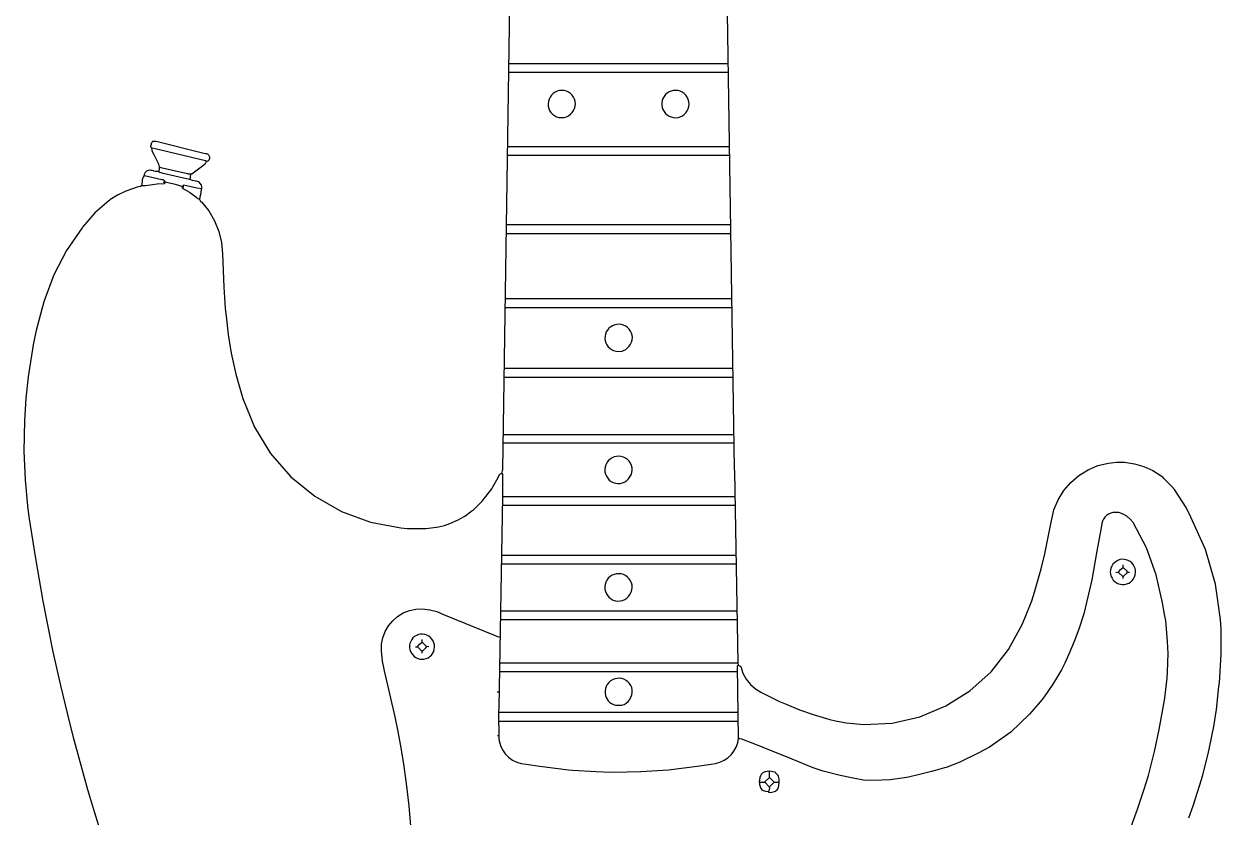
# Model space of a CAD drawing. Extents: x -68 to 722, y 3924 to 4942.
# Drawn here: x -3.9 to 274.7, y 4247.6 to 4432.2 of the extents above; entities that cross this region are included whole.
import ezdxf

# ---------------------------------------------------------------- set-up
doc = ezdxf.new("R2010")
doc.units = 0
doc.layers.get('0').update_dxf_attribs({"linetype": 'CONTINUOUS'})

msp = doc.modelspace()

# ---------------------------------------------------------------- linework, layer by layer
at = {"color": 7, "linetype": 'CONTINUOUS'}
for p, q in [((108.875952, 4420.948098), (160.044318, 4420.948098)), ((108.96327, 4422.956405), (160.044318, 4422.956405)), ((108.613998, 4403.659196), (160.306272, 4403.659196)), ((108.613998, 4401.650889), (160.39359, 4401.650889)), ((34.830262, 4395.97524), (35.004898, 4397.285005)), ((108.352044, 4385.497117), (160.568226, 4385.497117)), ((108.352044, 4383.401493), (160.655544, 4383.401493)), ((108.09009, 4368.295533), (160.83018, 4368.295533)), ((108.09009, 4366.199908), (160.917498, 4366.199908)), ((107.915453, 4352.054443), (161.092134, 4352.054443)), ((107.828135, 4349.958819), (161.092134, 4349.958819)), ((107.653499, 4336.68653), (161.354088, 4336.68653)), ((107.653499, 4334.678223), (161.354088, 4334.678223)), ((107.478863, 4322.191794), (161.703361, 4322.191794)), ((107.391545, 4320.183487), (161.703361, 4320.183487)), ((248.060764, 4317.802), (247.668131, 4317.409114)), ((248.513051, 4318.124424), (248.060764, 4317.802)), ((249.012495, 4318.367479), (248.513051, 4318.124424)), ((249.5453, 4318.524451), (249.012495, 4318.367479)), ((250.942388, 4318.524451), (249.5453, 4318.524451)), ((251.904689, 4318.147386), (250.942388, 4318.524451)), ((252.790943, 4317.61564), (251.904689, 4318.147386)), ((253.576502, 4316.944004), (252.790943, 4317.61564)), ((246.880441, 4315.372632), (245.66087, 4308.664625)), ((246.946636, 4315.924118), (246.880441, 4315.372632)), ((247.103265, 4316.457022), (246.946636, 4315.924118)), ((247.345998, 4316.956621), (247.103265, 4316.457022)), ((247.668131, 4317.409114), (247.345998, 4316.956621)), ((254.239517, 4316.151156), (253.576502, 4316.944004)), ((257.322329, 4310.272682), (254.239517, 4316.151156)), ((259.55605, 4304.022031), (257.322329, 4310.272682)), ((107.216909, 4308.570235), (161.877997, 4308.570235)), ((107.216909, 4306.561928), (161.965315, 4306.561928)), ((245.66087, 4308.664625), (244.598995, 4302.799584)), ((251.902887, 4303.156538), (251.902887, 4303.680444)), ((252.863385, 4304.640939), (253.387293, 4304.640939)), ((261.102103, 4297.488573), (259.55605, 4304.022031)), ((244.598995, 4302.799584), (243.402214, 4297.57589)), ((84.41418, 4295.126684), (85.839842, 4295.705279)), ((85.839842, 4295.705279), (87.341359, 4296.041031)), ((87.341359, 4296.041031), (88.877678, 4296.124758)), ((88.877678, 4296.124758), (90.565746, 4295.896018)), ((90.565746, 4295.896018), (92.211175, 4295.455048)), ((92.211175, 4295.455048), (93.787396, 4294.808967)), ((107.042273, 4295.647217), (162.139951, 4295.647217)), ((243.402214, 4297.57589), (242.760689, 4294.939944)), ((261.647142, 4294.418832), (261.102103, 4297.488573)), ((80.965467, 4292.122475), (81.943212, 4293.310452)), ((81.943212, 4293.310452), (83.103357, 4294.321066)), ((83.103357, 4294.321066), (84.41418, 4295.126684)), ((93.787396, 4294.808967), (105.811089, 4289.858055)), ((107.042273, 4293.63891), (162.139951, 4293.63891)), ((242.760689, 4294.939944), (241.573163, 4291.377382)), ((261.812261, 4293.38403), (261.647142, 4294.418832)), ((262.25147, 4288.485857), (261.812261, 4293.38403)), ((79.658398, 4289.348323), (80.196857, 4290.789617)), ((80.196857, 4290.789617), (80.965467, 4292.122475)), ((105.811089, 4289.858055), (106.281039, 4289.680938)), ((106.281039, 4289.680938), (106.774381, 4289.586933)), ((106.774381, 4289.586933), (106.867637, 4289.534979)), ((241.573163, 4291.377382), (240.49042, 4288.478435)), ((79.324125, 4286.299946), (79.364811, 4287.838)), ((79.364811, 4287.838), (79.658398, 4289.348323)), ((240.49042, 4288.478435), (239.294163, 4285.535829)), ((262.38105, 4285.693001), (262.25147, 4288.485857)), ((79.575426, 4283.950926), (79.324125, 4286.299946)), ((88.792805, 4285.780319), (88.792805, 4286.304225)), ((239.294163, 4285.535829), (238.333665, 4283.440205)), ((262.251558, 4281.415831), (262.38105, 4285.693001)), ((79.852748, 4282.455523), (79.575426, 4283.950926)), ((80.027384, 4281.669664), (79.852748, 4282.455523)), ((82.559607, 4270.929588), (80.027384, 4281.669664)), ((106.780319, 4283.510059), (162.314587, 4283.510059)), ((106.780319, 4281.501752), (162.139951, 4281.501752)), ((237.530339, 4281.920877), (236.412668, 4279.947497)), ((238.333665, 4283.440205), (237.530339, 4281.920877)), ((262.158477, 4279.926453), (262.251558, 4281.415831)), ((235.552585, 4278.55478), (233.500611, 4275.629637)), ((236.412668, 4279.947497), (235.552585, 4278.55478)), ((261.71918, 4275.995499), (262.158477, 4279.926453)), ((106.256411, 4276.786597), (106.693001, 4276.786597)), ((261.552751, 4274.87268), (261.71918, 4275.995499)), ((233.059655, 4275.031511), (230.662775, 4272.180589)), ((233.500611, 4275.629637), (233.059655, 4275.031511)), ((260.319035, 4268.048105), (261.552751, 4274.87268)), ((83.249769, 4267.522539), (82.559607, 4270.929588)), ((106.605683, 4272.071442), (162.314587, 4272.071442)), ((230.138867, 4271.569365), (225.740779, 4267.434166)), ((230.662775, 4272.180589), (230.138867, 4271.569365)), ((83.953639, 4263.771022), (83.249769, 4267.522539)), ((106.605683, 4269.975817), (162.314587, 4269.975817)), ((225.740779, 4267.434166), (220.835131, 4263.91597)), ((259.271219, 4263.245632), (260.319035, 4268.048105)), ((106.343729, 4266.657745), (106.605683, 4266.657745)), ((162.570681, 4265.898637), (162.489223, 4265.959204)), ((162.660744, 4265.851815), (162.570681, 4265.898637)), ((162.757115, 4265.819932), (162.660744, 4265.851815)), ((163.181829, 4265.749205), (162.757115, 4265.819932)), ((167.998991, 4263.889774), (163.181829, 4265.749205)), ((84.556658, 4259.941356), (83.953639, 4263.771022)), ((168.156163, 4263.837384), (167.998991, 4263.889774)), ((174.905847, 4261.10434), (168.156163, 4263.837384)), ((218.21559, 4262.518887), (214.260083, 4260.571702)), ((220.835131, 4263.91597), (218.21559, 4262.518887)), ((257.77939, 4257.306021), (259.271219, 4263.245632)), ((85.175131, 4255.476366), (84.556658, 4259.941356)), ((179.765095, 4259.109131), (174.905847, 4261.10434)), ((179.986835, 4258.991292), (179.765095, 4259.109131)), ((180.223092, 4258.90622), (179.986835, 4258.991292)), ((210.347188, 4259.117601), (207.625921, 4258.308864)), ((210.697508, 4259.209546), (210.347188, 4259.117601)), ((213.928275, 4260.440726), (210.697508, 4259.209546)), ((214.260083, 4260.571702), (213.928275, 4260.440726)), ((180.469053, 4258.855648), (180.223092, 4258.90622)), ((182.127048, 4258.336369), (180.469053, 4258.855648)), ((186.057407, 4257.283929), (182.127048, 4258.336369)), ((188.69057, 4256.738892), (186.057407, 4257.283929)), ((191.915399, 4256.179623), (188.69057, 4256.738892)), ((195.759226, 4256.22529), (191.915399, 4256.179623)), ((197.676556, 4256.308591), (195.759226, 4256.22529)), ((201.004857, 4256.748847), (197.676556, 4256.308591)), ((201.94859, 4256.920164), (201.004857, 4256.748847)), ((204.49688, 4257.545882), (201.94859, 4256.920164)), ((207.625921, 4258.308864), (204.49688, 4257.545882)), ((256.731574, 4253.900631), (257.77939, 4257.306021)), ((85.774308, 4250.246735), (85.175131, 4255.476366)), ((170.697118, 4255.743034), (171.91957, 4255.743034)), ((255.282094, 4249.464892), (256.731574, 4253.900631)), ((86.132661, 4245.524158), (85.774308, 4250.246735)), ((253.79306, 4245.447231), (255.282094, 4249.464892))]:
    msp.add_line(p, q, dxfattribs=at)
for points in [[(110.141365, 4503.89929), (107.513791, 4328.461204), (107.425163, 4328.209991), (107.304227, 4327.605491), (107.391545, 4327.605491), (107.478863, 4327.518173), (107.478863, 4322.191794), (106.65039, 4273.207619), (106.605683, 4272.071442), (106.655367, 4265.954488), (106.730635, 4265.352695), (107.020715, 4264.276287), (107.48929, 4263.264735), (108.122761, 4262.347393), (108.902747, 4261.550883), (109.80661, 4260.898321), (110.80812, 4260.408644), (111.878214, 4260.096062), (112.985837, 4259.969647), (116.204729, 4259.462331), (122.850155, 4258.664247), (123.804017, 4258.584788), (129.309506, 4258.230453), (132.626456, 4258.100612), (136.469585, 4258.145406), (139.698082, 4258.230453), (146.157695, 4258.664597), (152.802859, 4259.462331), (156.022449, 4259.970957), (157.070273, 4260.103192), (158.084774, 4260.396801), (159.041258, 4260.844636), (159.916442, 4261.435796), (160.689022, 4262.155891), (161.340191, 4262.987392), (161.854098, 4263.910058), (162.218234, 4264.90143), (162.423734, 4265.937374), (162.180554, 4282.721493), (162.192526, 4282.771806), (162.212089, 4282.819681), (162.238777, 4282.86398), (162.271957, 4282.903652), (162.31084, 4282.937753), (162.354501, 4282.965473), (162.401905, 4282.986153), (162.356237, 4283.511892), (161.565398, 4328.047318), (161.48393, 4328.654351), (159.56337, 4455.089925)], [(121.886338, 4410.382658), (122.407117, 4410.56023), (122.892381, 4410.819576), (123.329391, 4411.153886), (123.706674, 4411.554383), (124.014325, 4412.010553), (124.244267, 4412.51042), (124.390462, 4413.04086), (124.449073, 4413.587947), (124.418561, 4414.137319), (124.268191, 4414.66419), (124.029606, 4415.157427), (123.709889, 4415.602385), (123.318533, 4415.985851), (122.867158, 4416.296443), (122.369165, 4416.524937), (121.839339, 4416.66455), (121.293411, 4416.711136), (120.74759, 4416.663313), (120.218082, 4416.5225), (119.720608, 4416.292879), (119.269937, 4415.981266), (118.879451, 4415.596913), (118.560743, 4415.151233), (118.323276, 4414.657457), (118.1741, 4414.130246), (118.10804, 4413.5898), (118.1367, 4413.046087), (118.259211, 4412.515582), (118.471861, 4412.014358), (118.768207, 4411.557603), (119.139268, 4411.159156), (119.573803, 4410.831091), (120.058644, 4410.583349), (120.5791, 4410.423435), (121.886338, 4410.382658)], [(148.343702, 4410.382658), (148.870729, 4410.537697), (149.363406, 4410.780728), (149.807167, 4411.104564), (150.188894, 4411.499631), (150.4973, 4411.954251), (150.723267, 4412.454982), (150.860116, 4412.987021), (150.9038, 4413.534638), (150.853027, 4414.081643), (150.7093, 4414.611864), (150.476866, 4415.109627), (150.162598, 4415.560214), (149.775787, 4415.950305), (149.327869, 4416.268367), (148.832086, 4416.504996), (148.303095, 4416.653197), (147.756536, 4416.708588), (147.208567, 4416.669532), (146.777915, 4416.54685), (146.281408, 4416.348482), (145.825729, 4416.068792), (145.424079, 4415.715882), (145.088091, 4415.299973), (144.827497, 4414.833113), (144.649845, 4414.328824), (144.560281, 4413.801713), (144.561399, 4413.267049), (144.653167, 4412.740317), (144.832926, 4412.236776), (145.095471, 4411.771009), (145.435736, 4411.364222), (145.835339, 4411.015546), (146.284477, 4410.733532), (146.772138, 4410.525098), (147.28636, 4410.395354), (147.814532, 4410.347483), (148.343702, 4410.382658)], [(38.584937, 4400.253806), (38.69617, 4400.245098), (38.807329, 4400.254695), (38.915423, 4400.282341), (39.017541, 4400.327291), (39.110934, 4400.388334), (39.193088, 4400.463827), (39.261792, 4400.551738), (39.315195, 4400.6497), (39.351859, 4400.755077), (39.370799, 4400.86503), (39.386849, 4401.017754), (39.37761, 4401.17104), (39.343334, 4401.32073), (39.28495, 4401.462763), (39.204042, 4401.593285), (39.102806, 4401.708755), (38.983987, 4401.80604), (38.850811, 4401.882501), (38.70689, 4401.936063), (38.556128, 4401.965272), (38.402617, 4401.969337), (37.71848, 4402.121095), (26.884321, 4404.794326), (26.098458, 4404.794326), (26.019872, 4404.689545), (25.934724, 4404.618821), (25.861206, 4404.536075), (25.800995, 4404.443195), (25.755468, 4404.342303), (25.725663, 4404.235703), (25.712261, 4404.125829), (25.715569, 4404.01519), (25.672031, 4403.947732), (25.640172, 4403.874036), (25.620858, 4403.796106), (25.614616, 4403.716061), (25.621614, 4403.636078), (25.641662, 4403.558334), (25.674215, 4403.484941), (25.718388, 4403.417897), (25.772979, 4403.359025), (25.836504, 4403.309925), (26.355173, 4403.273252), (38.392226, 4400.383298), (38.584937, 4400.253806)], [(32.909265, 4394.316204), (32.937653, 4394.186954), (32.987256, 4394.064271), (33.056677, 4393.951611), (33.143959, 4393.852147), (33.246646, 4393.768679), (33.361845, 4393.703558), (33.486312, 4393.658618), (33.616541, 4393.635126), (34.677455, 4393.028268), (36.401986, 4391.783991), (36.489304, 4391.609355), (36.742526, 4391.495842), (37.10053, 4391.43472), (37.244343, 4392.228263), (37.30599, 4392.474848), (37.488135, 4393.613384), (37.545559, 4393.865891), (37.559279, 4394.124482), (37.528898, 4394.381648), (37.455297, 4394.629924), (37.340614, 4394.862099), (37.188178, 4395.071434), (37.002415, 4395.25185), (36.788719, 4395.398109), (36.553294, 4395.505965), (36.302975, 4395.572285), (36.04503, 4395.595146), (35.360893, 4395.746904), (34.751675, 4395.992703), (33.96136, 4396.10089), (28.551047, 4397.403146), (28.099089, 4397.516135), (27.670183, 4397.634276), (27.582865, 4397.721593), (27.60906, 4397.974815), (27.682197, 4398.289141), (27.708965, 4398.610751), (27.688798, 4398.932842), (27.622121, 4399.248602), (27.510347, 4399.55135), (27.355838, 4399.834681), (26.412803, 4401.720743), (26.173334, 4402.224899), (26.009193, 4402.758355), (25.923822, 4403.309925)], [(27.757501, 4398.856723), (28.025393, 4398.804769), (34.211351, 4397.3415), (34.306353, 4397.285005), (35.179534, 4397.285005), (35.856248, 4397.743423), (37.99554, 4399.3588), (38.086657, 4399.445888), (38.189221, 4399.519148), (38.301153, 4399.577094), (38.401977, 4399.689431), (38.482702, 4399.816979), (38.541077, 4399.956181), (38.575475, 4400.103156), (38.584937, 4400.253806)], [(27.582865, 4397.808911), (26.713265, 4397.848291), (26.368097, 4397.927052), (26.264363, 4397.957351), (25.970888, 4398.054519), (25.666138, 4398.106438), (25.357044, 4398.111928), (25.050642, 4398.070864), (24.854072, 4398.00978), (24.670738, 4397.916187), (24.50597, 4397.792806), (24.36456, 4397.643227), (24.250618, 4397.471796), (24.167459, 4397.2835), (24.1175, 4397.083813), (24.102194, 4396.878541), (23.898721, 4396.556945), (23.748707, 4396.207201), (23.65593, 4395.838125), (23.62273, 4395.459018), (23.478917, 4394.578157), (23.458719, 4394.529441), (23.431082, 4394.484525), (23.3967, 4394.444537), (23.356434, 4394.410479), (23.311296, 4394.383207), (23.262418, 4394.363404), (23.211026, 4394.351567), (22.527151, 4394.202691), (20.082246, 4393.338246), (19.820292, 4393.242196), (17.956052, 4392.329726), (16.161666, 4391.225157), (16.037202, 4391.128071), (15.899712, 4391.050522), (12.674954, 4388.21425), (9.857305, 4384.973211), (9.750799, 4384.859918), (9.660839, 4384.733087), (6.041008, 4379.454614), (3.102249, 4373.768743), (0.889743, 4367.762895), (0.278517, 4365.841906), (-1.023832, 4360.866806), (-1.614975, 4357.998769), (-2.578529, 4352.059682), (-2.842142, 4350.050415), (-3.374433, 4345.066321), (-3.717593, 4339.832674), (-3.851626, 4332.757234), (-3.548545, 4326.12336), (-3.01608, 4320.091454), (-2.678858, 4317.481354), (-1.196721, 4307.790313), (0.556275, 4297.838542), (2.90548, 4286.048995), (4.65184, 4278.277721), (6.831997, 4269.28496), (7.617859, 4266.228841), (10.935944, 4254.091682), (11.721807, 4251.472151), (15.157509, 4240.366389)], [(28.892635, 4395.276698), (28.717999, 4395.276698), (28.717999, 4395.451334), (28.979953, 4395.451334), (28.937811, 4395.55284), (28.880119, 4395.646388), (28.808335, 4395.729615), (28.724272, 4395.800419), (28.630055, 4395.857011), (28.528061, 4395.897962), (28.420868, 4395.922237), (28.311182, 4395.929224), (28.201775, 4395.918745), (24.177462, 4396.848417)], [(37.53712, 4393.792297), (36.394302, 4393.93611), (33.258537, 4394.665474), (33.162487, 4394.59562), (33.083901, 4394.316204), (32.909265, 4394.316204), (32.180521, 4394.615214), (31.414555, 4394.798983), (28.915687, 4395.357467), (28.892635, 4395.451334)], [(23.478917, 4394.578157), (24.436098, 4394.617886), (27.148283, 4394.973269), (28.890452, 4395.058317), (28.920259, 4395.086522), (28.944877, 4395.119354), (28.963599, 4395.15587), (28.975889, 4395.195022), (28.981393, 4395.235687), (28.979953, 4395.276698)], [(33.083901, 4394.316204), (33.083901, 4394.228886), (33.258537, 4394.228886), (33.258537, 4394.403521), (33.083901, 4394.403521)], [(37.013212, 4391.43472), (37.029659, 4391.312893), (37.064419, 4391.194978), (37.116684, 4391.083709), (37.185242, 4390.98167), (37.268503, 4390.891227), (37.364534, 4390.814478), (37.471108, 4390.753205), (39.130986, 4388.673782), (40.476456, 4386.378374), (41.479864, 4383.914158), (42.120586, 4381.331785), (42.385454, 4378.684329), (42.643392, 4370.916723), (42.989782, 4365.941885), (43.164418, 4364.195531), (43.686056, 4359.918274), (44.383291, 4355.553088), (45.102966, 4352.046759), (45.429361, 4350.664084), (46.819027, 4345.776301), (47.080981, 4344.990442), (49.783965, 4338.34589), (53.548036, 4332.239499), (58.269649, 4326.839251), (63.818915, 4322.293702), (70.04318, 4318.727896), (76.771218, 4316.239927), (83.817947, 4314.898235), (85.297813, 4314.815982), (89.665985, 4314.769791), (92.104952, 4315.067107), (92.62886, 4315.154425), (94.024203, 4315.499155), (95.245607, 4315.922384), (97.054425, 4316.697765), (98.760516, 4317.678727), (100.340614, 4318.851893), (100.406103, 4318.873722), (100.519397, 4318.980227), (100.646227, 4319.070187), (102.76369, 4321.143982), (104.999031, 4324.042929), (105.260985, 4324.479517), (106.49217, 4326.653728), (106.762855, 4327.352269), (106.883507, 4327.443503), (107.015705, 4327.517013), (107.156865, 4327.571363), (107.304227, 4327.605491)], [(135.158679, 4355.983739), (135.681006, 4356.174878), (136.167301, 4356.444835), (136.605757, 4356.787056), (136.98573, 4357.193232), (137.297995, 4357.653503), (137.53497, 4358.156693), (137.690902, 4358.690587), (137.714725, 4359.218409), (137.651218, 4359.742937), (137.50212, 4360.249822), (137.271509, 4360.725197), (136.965694, 4361.156058), (136.593042, 4361.530616), (136.163746, 4361.838625), (135.689552, 4362.071659), (135.183433, 4362.223342), (134.659234, 4362.289525), (134.131296, 4362.268397), (133.614062, 4362.160536), (133.121682, 4361.968893), (132.667627, 4361.698711), (132.264318, 4361.357381), (131.922789, 4360.954241), (131.652384, 4360.50032), (131.460499, 4360.008037), (131.359112, 4359.49775), (131.342248, 4358.977762), (131.410359, 4358.461978), (131.561622, 4357.964192), (131.791993, 4357.497714), (132.09531, 4357.07502), (132.463464, 4356.707412), (132.886609, 4356.404721), (133.353429, 4356.175042), (133.851441, 4356.024516), (135.158679, 4355.983739)], [(134.896725, 4325.247913), (135.440827, 4325.38888), (135.953492, 4325.6193), (136.420131, 4325.932616), (136.827464, 4326.319911), (137.163899, 4326.770165), (137.419864, 4327.270564), (137.588073, 4327.806869), (137.663739, 4328.363817), (137.644711, 4328.925559), (137.509126, 4329.460333), (137.283411, 4329.96374), (136.974318, 4330.420716), (136.591097, 4330.817589), (136.145214, 4331.142483), (135.650012, 4331.385676), (135.120309, 4331.53989), (134.571954, 4331.600512), (134.021356, 4331.565728), (133.484991, 4331.436578), (132.978907, 4331.216926), (132.518248, 4330.913346), (132.116799, 4330.534922), (131.786571, 4330.092976), (131.537447, 4329.600733), (131.376879, 4329.072923), (131.309674, 4328.525338), (131.337842, 4327.974364), (131.460541, 4327.436488), (131.674098, 4326.927804), (131.972123, 4326.463534), (132.345699, 4326.057569), (132.783648, 4325.722058), (133.272865, 4325.467039), (133.79871, 4325.300144), (134.34545, 4325.226366), (134.896725, 4325.247913)], [(162.401905, 4282.986153), (162.751177, 4282.811517), (162.925813, 4282.636882), (163.457264, 4281.14303), (164.229191, 4279.758051), (165.220198, 4278.520333), (166.402817, 4277.464182), (167.619157, 4276.67745), (171.937034, 4274.551264), (173.482563, 4273.88765), (176.643476, 4272.621543), (179.769461, 4271.52134), (183.62691, 4270.358705), (185.009591, 4270.032312), (187.467593, 4269.582189), (191.566127, 4269.189958), (198.154963, 4269.527542), (204.59074, 4270.979261), (210.686456, 4273.502934), (216.264992, 4277.02523), (221.164253, 4281.443806), (225.241886, 4286.630271), (228.379409, 4292.433926), (229.06049, 4293.8834), (230.65841, 4297.926209), (231.322027, 4300.00437), (232.836733, 4305.434482), (233.684241, 4308.911822), (234.998552, 4315.462395), (235.810173, 4319.144407), (236.770233, 4321.458856), (238.07942, 4323.595308), (239.705712, 4325.501502), (241.609329, 4327.130814), (243.743707, 4328.443388), (246.056637, 4329.407118), (248.491546, 4329.998432), (250.367392, 4330.216596), (252.255477, 4330.177433), (254.514944, 4329.827727), (256.706752, 4329.176989), (258.790987, 4328.237071), (260.729692, 4327.02509), (260.902549, 4326.910409)], [(267.209737, 4247.439122), (268.205163, 4250.250752), (270.12616, 4256.36299), (270.440504, 4257.480656), (271.690462, 4262.385902), (272.016857, 4263.855895), (272.981896, 4268.747432), (273.594432, 4272.677426), (274.207317, 4278.004766), (274.295246, 4278.878292), (274.692893, 4285.518365), (274.692893, 4291.281333), (274.563575, 4293.637339), (273.370755, 4301.866992), (271.063653, 4309.856192), (267.685621, 4317.45481), (266.537389, 4319.642118), (263.843627, 4323.829001), (263.274401, 4324.562819), (261.48604, 4326.361214), (261.398722, 4326.448531), (261.148537, 4326.702538), (260.902549, 4326.910409)], [(252.252159, 4301.759455), (252.742452, 4301.869819), (253.206815, 4302.062004), (253.631702, 4302.330405), (254.004718, 4302.667193), (254.314984, 4303.062543), (254.55345, 4303.504925), (254.713158, 4303.981432), (254.789452, 4304.478167), (254.780104, 4304.98064), (254.685389, 4305.474194), (254.508068, 4305.944432), (254.253314, 4306.377638), (253.928559, 4306.761175), (253.543274, 4307.083856), (253.108699, 4307.336269), (252.63751, 4307.511051), (252.14345, 4307.603103), (251.640932, 4307.60974), (251.153378, 4307.530109), (250.686021, 4307.370022), (250.252039, 4307.133995), (249.863666, 4306.828681), (249.531854, 4306.462689), (249.265958, 4306.046338), (249.073474, 4305.591367), (248.959829, 4305.110604), (248.928229, 4304.617603), (248.979563, 4304.126265), (249.112384, 4303.650443), (249.322948, 4303.203552), (249.605318, 4302.798192), (249.951532, 4302.445793), (250.351829, 4302.15629), (250.794922, 4301.937845), (251.26832, 4301.796618), (251.758674, 4301.736591), (252.252159, 4301.759455)], [(250.243844, 4304.640939), (250.85507, 4304.553621), (251.72825, 4303.680444), (252.077523, 4303.680444), (252.099352, 4303.745933), (252.828458, 4304.483767), (252.863385, 4304.815574), (251.945672, 4305.694863), (251.902887, 4306.299975)], [(134.896725, 4297.917477), (135.440827, 4298.058444), (135.953492, 4298.288864), (136.420131, 4298.60218), (136.827464, 4298.989475), (137.163899, 4299.439729), (137.419864, 4299.940128), (137.588073, 4300.476433), (137.663739, 4301.033381), (137.644711, 4301.595123), (137.509126, 4302.129897), (137.283411, 4302.633303), (136.974318, 4303.09028), (136.591097, 4303.487153), (136.145214, 4303.812047), (135.650012, 4304.05524), (135.120309, 4304.209454), (134.571954, 4304.270076), (134.021356, 4304.235292), (133.484991, 4304.106142), (132.978907, 4303.88649), (132.518248, 4303.58291), (132.116799, 4303.204486), (131.786571, 4302.76254), (131.537447, 4302.270297), (131.376879, 4301.742487), (131.309674, 4301.194902), (131.337842, 4300.643928), (131.460541, 4300.106052), (131.674098, 4299.597368), (131.972123, 4299.133098), (132.345699, 4298.727133), (132.783648, 4298.391622), (133.272865, 4298.136603), (133.79871, 4297.969708), (134.34545, 4297.89593), (134.896725, 4297.917477)], [(250.85507, 4304.640939), (251.057354, 4304.957073), (251.302945, 4305.240878), (251.586751, 4305.486468), (251.902887, 4305.688751)], [(89.229395, 4284.383236), (89.718901, 4284.505974), (90.180136, 4284.710773), (90.599458, 4284.991574), (90.964463, 4285.340072), (91.264357, 4285.745958), (91.490267, 4286.197227), (91.635511, 4286.680531), (91.695795, 4287.181575), (91.669334, 4287.685538), (91.556911, 4288.177514), (91.361852, 4288.64295), (91.089926, 4289.06808), (90.749176, 4289.440329), (90.349682, 4289.748687), (89.903259, 4289.984031), (89.423113, 4290.139403), (88.923446, 4290.210205), (88.419036, 4290.194343), (87.924804, 4290.092287), (87.455368, 4289.907055), (87.024615, 4289.644126), (86.667909, 4289.318721), (86.369022, 4288.939519), (86.135949, 4288.516667), (85.974926, 4288.061477), (85.89026, 4287.586126), (85.884217, 4287.103332), (85.956959, 4286.626011), (86.106539, 4286.166933), (86.328955, 4285.73838), (86.618258, 4285.351816), (86.966707, 4285.017585), (87.36498, 4284.744627), (87.802423, 4284.540245), (88.267332, 4284.409906), (88.747269, 4284.357099), (89.229395, 4284.383236)], [(87.22108, 4287.264719), (87.737916, 4287.222283), (88.618169, 4286.304225), (88.967441, 4286.304225), (89.644155, 4287.024596), (89.840621, 4287.264719)], [(87.744988, 4287.264719), (87.947272, 4287.580854), (88.192863, 4287.864658), (88.476669, 4288.110248), (88.792805, 4288.312531)], [(90.364529, 4287.264719), (89.847694, 4287.307156), (88.83559, 4288.318644), (88.792805, 4288.923755)], [(135.245997, 4273.64316), (135.791134, 4273.8573), (136.291983, 4274.160912), (136.733991, 4274.545175), (137.104316, 4274.998924), (137.392199, 4275.508975), (137.589274, 4276.060509), (137.689815, 4276.6375), (137.690902, 4277.223185), (137.563773, 4277.755216), (137.34753, 4278.257667), (137.048544, 4278.715735), (136.675625, 4279.115922), (136.239759, 4279.446438), (135.753791, 4279.697544), (135.232038, 4279.861842), (134.689873, 4279.93449), (134.143271, 4279.913348), (133.608338, 4279.799039), (133.100834, 4279.594931), (132.635714, 4279.307038), (132.226681, 4278.943842), (131.885787, 4278.516045), (131.623076, 4278.036252), (131.44629, 4277.518599), (131.360637, 4276.978338), (131.36864, 4276.431388), (131.447216, 4275.950642), (131.600729, 4275.488337), (131.825325, 4275.056078), (132.115367, 4274.664711), (132.463576, 4274.324061), (132.861213, 4274.042676), (133.298298, 4273.827619), (133.763861, 4273.684287), (135.245997, 4273.64316)], [(169.387347, 4253.560092), (169.474665, 4253.385457), (170.179933, 4253.439157), (170.515758, 4253.506392), (170.757281, 4253.569632), (170.985335, 4253.671239), (171.193871, 4253.808519), (171.377356, 4253.977828), (171.530924, 4254.174677), (171.650501, 4254.393843), (171.732914, 4254.629513), (171.775979, 4254.875436), (171.778552, 4255.125087), (171.877546, 4255.689096), (171.882897, 4256.261701), (171.874551, 4256.56466), (171.816143, 4256.862053), (171.709287, 4257.145664), (171.556933, 4257.407661), (171.363291, 4257.640806), (171.133708, 4257.838659), (171.098781, 4257.995831), (170.085891, 4258.275247), (169.582634, 4258.311113), (169.079338, 4258.275797), (168.586021, 4258.170001), (168.112504, 4257.995831), (167.706475, 4257.511217), (167.497174, 4257.219751), (167.41265, 4256.871441), (167.204396, 4255.743034), (168.514167, 4255.743034), (169.561983, 4254.695222), (169.736619, 4254.695222), (169.802108, 4254.804369), (169.889426, 4254.891687), (170.697118, 4255.743034), (169.649301, 4256.878164)], [(168.514167, 4255.743034), (168.535996, 4255.808522), (169.605817, 4256.880871), (169.649301, 4258.275247)], [(167.291715, 4255.743034), (167.33034, 4255.250223), (167.445846, 4254.769585), (167.635369, 4254.313037), (167.894209, 4253.891899), (168.670344, 4253.658866), (169.474665, 4253.560092), (169.583142, 4253.830488), (169.649262, 4254.11423), (169.671487, 4254.404724), (169.649301, 4254.695222)]]:
    msp.add_lwpolyline(points, dxfattribs=at)

doc.saveas('drawing.dxf')
